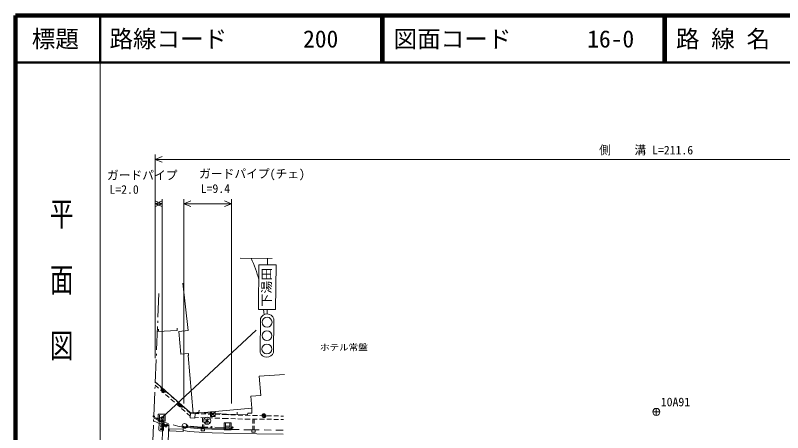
# Model space of a CAD drawing. Units: millimetres on the paper, with parts at other scales. Extents: x 40 to 680, y 20 to 380.
# Drawn here: x 40 to 203, y 291.4 to 380 of the extents above; entities that cross this region are included whole.
import ezdxf
from ezdxf.enums import TextEntityAlignment as Align

# ---------------------------------------------------------------- set-up
doc = ezdxf.new("R2010")
doc.units = ezdxf.units.MM
doc.header["$PDMODE"] = 32
doc.header["$PDSIZE"] = 0.5
for name, color, linetype, lineweight in [('M-BGD', 7, 'Continuous', 13), ('M-BGD-EXST', 7, 'Continuous', 13), ('M-BGD-HTXT', 7, 'Continuous', 13), ('M-BMK-OTRS', 5, 'Continuous', 13), ('M-BMK-ROW', 30, 'Continuous', 13), ('M-BMK-SRVR', 3, 'Continuous', 13), ('M-STR-HTXT', 7, 'Continuous', 13), ('M-STR-STRC', 7, 'Continuous', 13), ('M-TTL', 2, 'Continuous', 140), ('M-TTL-BAND', 7, 'Continuous', 13), ('M-TTL-LINE', 7, 'Continuous', 50), ('M-TTL-TXT', 7, 'Continuous', 13)]:
    doc.layers.add(name, color=color, linetype=linetype, lineweight=lineweight)
doc.styles.add('@ＭＳ ゴシック', font='')
doc.styles.add('ＭＳ ゴシック', font='')
doc.styles.get('@ＭＳ ゴシック').set_extended_font_data('@MS Gothic')
doc.styles.get('ＭＳ ゴシック').set_extended_font_data('MS Gothic')

msp = doc.modelspace()

# ---------------------------------------------------------------- linework, layer by layer
at = {"layer": 'M-BGD'}
for p, q in [((74.411, 313.069), (70.177, 312.879)), ((70.415, 312.889), (70.393, 313.389)), ((74.411, 313.069), (74.389, 313.569)), ((69.724, 302.138), (70.477, 301.474)), ((69.697, 301.495), (70.436, 300.842)), ((70.811, 300.511), (71.561, 299.849)), ((70.851, 301.143), (71.601, 300.481)), ((71.976, 300.15), (72.725, 299.488)), ((71.935, 299.518), (72.685, 298.856)), ((73.06, 298.525), (73.809, 297.864)), ((73.1, 299.157), (73.85, 298.495)), ((74.184, 297.533), (74.934, 296.871)), ((74.224, 298.164), (74.974, 297.502)), ((75.349, 297.171), (76.098, 296.509)), ((75.308, 296.54), (76.058, 295.878)), ((76.433, 295.547), (77.172, 294.894)), ((76.473, 296.178), (77.225, 295.514)), ((78.977, 295.444), (78.195, 295.471)), ((79.02, 295.668), (79.048, 296.167)), ((80.476, 295.391), (79.477, 295.426)), ((81.975, 295.338), (80.976, 295.373)), ((83.474, 295.285), (82.475, 295.32)), ((84.756, 295.24), (83.974, 295.268)), ((84.756, 295.24), (85.315, 295.222)), ((85.815, 295.207), (86.815, 295.175)), ((87.109, 295.278), (87.124, 295.778)), ((87.314, 295.16), (88.314, 295.128)), ((71.226, 293.712), (69.402, 294.479)), ((71.303, 293.897), (69.411, 294.692)), ((70.095, 294.543), (70.504, 294.348)), ((71.303, 293.897), (71.226, 293.712)), ((71.55, 293.619), (71.226, 293.712)), ((72.56, 293.347), (71.55, 293.619)), ((78.927, 294.653), (78.127, 294.685)), ((80.426, 294.593), (79.427, 294.633)), ((79.764, 293.671), (79.798, 294.618)), ((80.064, 293.661), (80.098, 294.607)), ((81.925, 294.533), (80.925, 294.573)), ((83.423, 294.473), (82.424, 294.513)), ((84.723, 294.421), (83.923, 294.453)), ((84.73, 294.42), (85.295, 294.403)), ((85.795, 294.387), (86.794, 294.356)), ((87.294, 294.34), (88.293, 294.308)), ((88.793, 294.293), (89.358, 294.275)), ((88.814, 295.113), (89.373, 295.095)), ((89.358, 294.275), (89.911, 294.272)), ((89.373, 295.095), (89.925, 295.083)), ((90.411, 294.269), (91.411, 294.263)), ((90.425, 295.073), (91.425, 295.052)), ((90.476, 293.393), (90.48, 294.269)), ((90.776, 293.391), (90.78, 294.267)), ((91.911, 294.26), (92.911, 294.255)), ((91.924, 295.041), (92.924, 295.02)), ((93.411, 294.252), (94.411, 294.246)), ((93.424, 295.009), (94.424, 294.988)), ((94.911, 294.243), (95.911, 294.237)), ((94.924, 294.978), (95.924, 294.956)), ((96.411, 294.234), (96.965, 294.231)), ((96.423, 294.946), (96.975, 294.934)), ((74.536, 292.815), (73.526, 293.087)), ((75.715, 292.593), (74.536, 292.815)), ((75.734, 292.792), (75.715, 292.593)), ((79.427, 292.607), (77.236, 292.777)), ((80.906, 292.584), (79.427, 292.607)), ((79.713, 292.225), (79.746, 293.172)), ((80.012, 292.214), (80.046, 293.161)), ((85.366, 292.513), (82.406, 292.56)), ((85.925, 292.288), (85.921, 292.088)), ((85.921, 292.088), (87.584, 292.062)), ((88.583, 292.046), (90.246, 292.02)), ((90.246, 292.02), (91.839, 292.001)), ((90.469, 292.017), (90.474, 292.893)), ((90.769, 292.015), (90.774, 292.891)), ((92.839, 291.989), (94.339, 291.971)), ((95.339, 291.96), (96.931, 291.941))]:
    msp.add_line(p, q, dxfattribs=at)
for points in [[(75.579, 323.185), (76.711, 313.092), (74.722, 312.895), (75.188, 308.061), (76.776, 308.211), (76.81, 307.839), (76.702, 307.829), (77.786, 295.517), (90.275, 296.619)], [(69.728, 302.231), (77.079, 295.76), (79.02, 295.668)], [(90.277, 296.661), (90.222, 295.553), (89.38, 295.55), (89.359, 295.213), (84.86, 295.343), (79.02, 295.668)], [(85.921, 292.088), (81.762, 292.183), (79.38, 292.232), (75.715, 292.593)], [(85.925, 292.288), (81.767, 292.383), (79.392, 292.432), (75.734, 292.792)]]:
    msp.add_lwpolyline(points, dxfattribs=at)
for points in [[(78.11, 294.493), (77.144, 294.577), (77.229, 295.555), (78.195, 295.471)], [(80.169, 291.8), (79.458, 291.802), (79.466, 292.23), (80.177, 292.216)], [(90.239, 291.524), (90.955, 291.517), (90.961, 292.011), (90.246, 292.02)]]:
    msp.add_lwpolyline(points, close=True, dxfattribs=at)
for centre, radius in [((69.418, 294.865), 0.15), ((69.418, 294.865), 0.12), ((69.418, 294.865), 0.1), ((71.182, 294.027), 0.15), ((71.182, 294.027), 0.12), ((71.182, 294.027), 0.1), ((75.954, 292.857), 0.5), ((76.488, 292.835), 0.15), ((76.488, 292.835), 0.12), ((76.488, 292.835), 0.1), ((81.656, 292.572), 0.15), ((81.656, 292.572), 0.12), ((81.656, 292.572), 0.1), ((86.116, 292.501), 0.15), ((86.116, 292.501), 0.12), ((86.116, 292.501), 0.1)]:
    msp.add_circle(centre, radius, dxfattribs=at)
for centre, radius, start, end in [((71.809, 300.816), 0.812, 161.26271, 296.02298), ((71.809, 300.816), 0.65, 167.3785, 289.90719), ((71.809, 300.816), 0.487, 178.51118, 278.7745), ((71.809, 300.816), 0.325, 212.70047, 244.58521), ((75.412, 297.645), 0.812, 161.26271, 296.02298), ((75.412, 297.645), 0.65, 167.3785, 289.90719), ((75.412, 297.645), 0.487, 178.51118, 278.7745), ((75.412, 297.645), 0.325, 212.70047, 244.58521)]:
    msp.add_arc(centre, radius, start, end, dxfattribs=at)
at = {"layer": 'M-BGD-EXST'}
for p, q in [((80.323, 294.131), (80.698, 294.131)), ((80.51, 293.719), (80.323, 293.569)), ((80.623, 293.906), (80.51, 293.719)), ((80.773, 293.456), (80.585, 293.494)), ((80.698, 294.131), (80.623, 293.906)), ((80.773, 294.431), (80.773, 293.456)), ((81.223, 294.281), (80.81, 294.131)), ((80.81, 294.131), (80.96, 293.794)), ((80.96, 293.794), (81.073, 293.681)), ((81.073, 293.681), (81.223, 293.569))]:
    msp.add_line(p, q, dxfattribs=at)
msp.add_circle((80.773, 293.944), 0.75, dxfattribs=at)
at = {"layer": 'M-BGD-HTXT'}
for p, q in [((70.311, 315.963), (70.522, 320.958)), ((70.261, 314.764), (70.277, 315.164)), ((70.015, 308.969), (70.227, 313.965)), ((69.965, 307.77), (69.982, 308.17)), ((69.72, 301.975), (69.931, 306.971)), ((69.669, 300.776), (69.686, 301.176)), ((69.424, 294.982), (69.635, 299.977)), ((69.373, 293.783), (69.39, 294.182)), ((69.128, 287.988), (69.339, 292.983))]:
    msp.add_line(p, q, dxfattribs=at)
at = {"layer": 'M-BMK-OTRS'}
for p, q in [((71.225, 293.099), (69.377, 293.901)), ((70.711, 276.47), (71.33, 293.517)), ((71.817, 292.683), (71.67, 292.702)), ((71.675, 293.076), (71.895, 293.06)), ((71.762, 292.766), (71.675, 293.076)), ((71.728, 292.695), (71.923, 293.008)), ((72.144, 292.74), (71.762, 292.766)), ((71.891, 293.011), (71.9, 293.11)), ((72.042, 292.998), (71.891, 293.011)), ((71.893, 293.011), (71.902, 293.11)), ((71.898, 293.01), (71.906, 293.109)), ((71.9, 293.11), (72.05, 293.097)), ((71.903, 293.01), (71.911, 293.109)), ((71.908, 293.01), (71.916, 293.109)), ((71.913, 293.009), (71.921, 293.108)), ((71.918, 293.009), (71.926, 293.108)), ((71.923, 293.008), (71.931, 293.107)), ((71.928, 293.008), (71.936, 293.107)), ((71.933, 293.007), (71.941, 293.107)), ((71.938, 293.007), (71.946, 293.106)), ((71.943, 293.007), (71.951, 293.106)), ((71.947, 293.006), (71.956, 293.105)), ((72.065, 292.573), (71.949, 292.584)), ((71.952, 293.006), (71.961, 293.105)), ((71.957, 293.005), (71.966, 293.104)), ((71.962, 293.005), (71.971, 293.104)), ((71.967, 293.004), (71.976, 293.104)), ((71.972, 293.004), (71.981, 293.103)), ((71.977, 293.004), (71.986, 293.103)), ((71.982, 293.003), (71.991, 293.102)), ((72.144, 292.74), (71.985, 293.003)), ((71.987, 293.003), (71.996, 293.102)), ((71.992, 293.002), (72.001, 293.101)), ((71.997, 293.002), (72.006, 293.101)), ((72.002, 293.001), (72.01, 293.101)), ((72.007, 293.001), (72.015, 293.1)), ((72.012, 293.001), (72.02, 293.1)), ((72.017, 293), (72.025, 293.099)), ((72.022, 293), (72.03, 293.099)), ((72.027, 292.999), (72.035, 293.098)), ((72.032, 292.999), (72.04, 293.098)), ((72.037, 292.999), (72.045, 293.098)), ((72.05, 293.097), (72.042, 292.998)), ((72.065, 292.573), (72.295, 293.041)), ((72.636, 293.137), (72.07, 277.779)), ((72.661, 291.772), (75.665, 291.673))]:
    msp.add_line(p, q, dxfattribs=at)
for points in [[(75.665, 291.673), (75.68, 292.123), (72.676, 292.222), (72.661, 291.772)], [(75.722, 291.88), (76.908, 291.68), (79.029, 291.512), (81.805, 291.366), (84.294, 291.289), (91.293, 291.168), (96.919, 291.113)]]:
    msp.add_lwpolyline(points, dxfattribs=at)
for centre, radius in [((71.673, 293.068), 0.17), ((72.285, 293.011), 0.173)]:
    msp.add_circle(centre, radius, dxfattribs=at)
at = {"layer": 'M-BMK-ROW'}
for p, q in [((81.453, 294.82), (81.453, 295.82)), ((81.453, 295.82), (82.453, 295.82)), ((81.453, 295.82), (82.453, 294.82)), ((82.453, 295.82), (81.453, 294.82)), ((82.453, 295.82), (82.453, 294.82)), ((82.453, 294.82), (81.453, 294.82))]:
    msp.add_line(p, q, dxfattribs=at)
msp.add_circle((92.824, 295.022), 0.4, dxfattribs=at)
msp.add_point((92.824, 295.022), dxfattribs=at)
at = {"layer": 'M-BMK-SRVR'}
for p, q in [((176.953, 295.818), (175.453, 295.818)), ((176.203, 296.568), (176.203, 295.068))]:
    msp.add_line(p, q, dxfattribs=at)
msp.add_circle((176.203, 295.818), 0.75, dxfattribs=at)
at = {"layer": 'M-STR-HTXT'}
for p, q in [((69.728, 307.231), (69.728, 350.429)), ((69.728, 349.429), (71.228, 350.029)), ((69.728, 349.429), (278.363, 349.429)), ((69.728, 349.429), (71.228, 348.829)), ((71.182, 299.865), (71.182, 341.003)), ((75.803, 297.607), (75.803, 341.003)), ((85.925, 297.607), (85.925, 341.003)), ((71.182, 340.003), (69.682, 340.603)), ((71.182, 340.003), (69.682, 339.403)), ((69.728, 340.003), (71.228, 340.603)), ((69.728, 340.003), (71.182, 340.003)), ((69.728, 340.003), (71.228, 339.403)), ((75.803, 340.003), (77.303, 340.603)), ((75.803, 340.003), (85.925, 340.003)), ((75.803, 340.003), (77.303, 339.403)), ((85.925, 340.003), (84.425, 340.603)), ((85.925, 340.003), (84.425, 339.403))]:
    msp.add_line(p, q, dxfattribs=at)
at = {"layer": 'M-STR-STRC'}
for p, q in [((87.745, 328.48), (94.563, 328.415)), ((93.581, 327.05), (93.594, 328.424)), ((91.67, 317.573), (91.761, 327.067)), ((91.761, 327.067), (95.401, 327.033)), ((95.401, 327.033), (95.31, 317.538)), ((95.31, 317.538), (91.67, 317.573)), ((92.869, 316.473), (92.724, 317.563)), ((93.481, 316.608), (93.49, 317.556)), ((91.999, 308.438), (92.068, 315.622)), ((94.94, 315.594), (94.871, 308.41)), ((71.113, 294.574), (91.148, 313.173)), ((70.363, 293.824), (70.363, 295.324)), ((70.363, 295.324), (71.863, 295.324)), ((70.645, 295.137), (70.645, 294.012)), ((71.582, 295.137), (71.582, 294.012)), ((71.863, 295.324), (71.863, 293.824)), ((71.863, 293.824), (70.363, 293.824)), ((70.498, 291.999), (70.569, 293.597)), ((70.645, 294.574), (71.582, 294.574)), ((70.778, 293.788), (71.378, 293.762)), ((71.078, 293.775), (71.106, 294.408)), ((71.568, 293.553), (71.497, 291.954)), ((84.385, 292.024), (84.385, 293.524)), ((84.385, 293.524), (85.885, 293.524)), ((85.885, 293.524), (85.885, 292.024)), ((85.885, 292.024), (84.385, 292.024)), ((84.666, 293.337), (84.666, 292.212)), ((84.666, 292.774), (85.604, 292.774)), ((85.604, 293.337), (85.604, 292.212)), ((70.689, 291.79), (71.289, 291.763))]:
    msp.add_line(p, q, dxfattribs=at)
for centre, radius in [((93.497, 314.862), 1.05), ((93.469, 312.016), 1.05), ((93.442, 309.17), 1.05), ((71.06, 293.375), 0.167), ((71.113, 294.574), 0.167), ((71.007, 292.176), 0.167), ((71.033, 292.776), 0.167)]:
    msp.add_circle(centre, radius, dxfattribs=at)
for centre, radius, start, end in [((62.438, 316.065), 30.323, 14.97961, 24.12239), ((93.499, 315.077), 1.532, 19.75522, 159.14429), ((93.44, 308.955), 1.532, 199.75522, 339.14429), ((70.843, 293.508), 0.287, 102.98405, 161.92103), ((71.297, 293.496), 0.277, 11.76607, 73.139), ((70.815, 292.096), 0.331, 197.15651, 247.74856), ((71.215, 292.053), 0.299, 284.23161, 340.67346)]:
    msp.add_arc(centre, radius, start, end, dxfattribs=at)
at = {"layer": 'M-TTL'}
for p, q in [((40, 380), (40, 20)), ((680, 380), (40, 380))]:
    msp.add_line(p, q, dxfattribs=at)
at = {"layer": 'M-TTL-BAND'}
msp.add_line((58, 370), (58, 20), dxfattribs=at)
at = {"layer": 'M-TTL-LINE'}
for p, q in [((58, 380), (58, 370)), ((117.75, 380), (117.75, 370)), ((118.25, 380), (118.25, 370)), ((177.75, 380), (177.75, 370)), ((178.25, 380), (178.25, 370)), ((40, 370), (680, 370))]:
    msp.add_line(p, q, dxfattribs=at)
at = {"layer": 'M-TTL-TXT'}
msp.add_lwpolyline([(90.275, 296.619), (90.062, 299.161), (92.159, 299.318), (91.845, 303.418), (97.189, 303.748)], dxfattribs=at)

# ---------------------------------------------------------------- texts
at = {"layer": 'M-BGD', "style": 'ＭＳ ゴシック', "width": 1.1}
msp.add_text('ホテル常盤', height=1.32, dxfattribs=at).set_placement((104.726, 308.463), align=Align.BOTTOM_LEFT)
at = {"layer": 'M-BMK-SRVR', "style": 'ＭＳ ゴシック'}
msp.add_text('10A91', height=1.833, dxfattribs=at).set_placement((177.155, 296.469), align=Align.BOTTOM_LEFT)
at = {"layer": 'M-STR-HTXT', "style": 'ＭＳ ゴシック'}
for s, p in [('側\u3000\u3000溝 L=211.6', (174.046, 349.929)), ('ガードパイプ(チェ)', (90.285, 344.903)), ('ガードパイプ', (66.958, 344.584)), ('L=9.4', (82.5, 341.77)), (' L=2.0', (62.483, 341.578))]:
    msp.add_text(s, height=1.833, dxfattribs=at).set_placement(p, align=Align.BOTTOM_CENTER)
at = {"layer": 'M-STR-STRC', "style": 'ＭＳ ゴシック', "width": 1.1}
msp.add_text('下湯田', height=1.833, rotation=90, dxfattribs=at).set_placement((94.869, 322.3), align=Align.BOTTOM_CENTER)
at = {"layer": 'M-TTL-BAND', "style": '@ＭＳ ゴシック', "width": 1.4}
msp.add_text('平  面  図', height=3.666, rotation=270, dxfattribs=at).set_placement((49.777, 306.475), align=Align.MIDDLE_RIGHT)
at = {"layer": 'M-TTL-TXT', "style": 'ＭＳ ゴシック'}
msp.add_text('標題', height=3.666, dxfattribs=at).set_placement((48.5, 375), align=Align.MIDDLE_CENTER)
for s, p in [('路線コード', (60, 375)), ('200', (101.142, 375)), ('図面コード', (120.38, 375)), ('16-0', (161.521, 375)), ('路 線 名', (180.38, 375))]:
    msp.add_text(s, height=3.666, dxfattribs=at).set_placement(p, align=Align.MIDDLE_LEFT)

doc.saveas('drawing.dxf')
